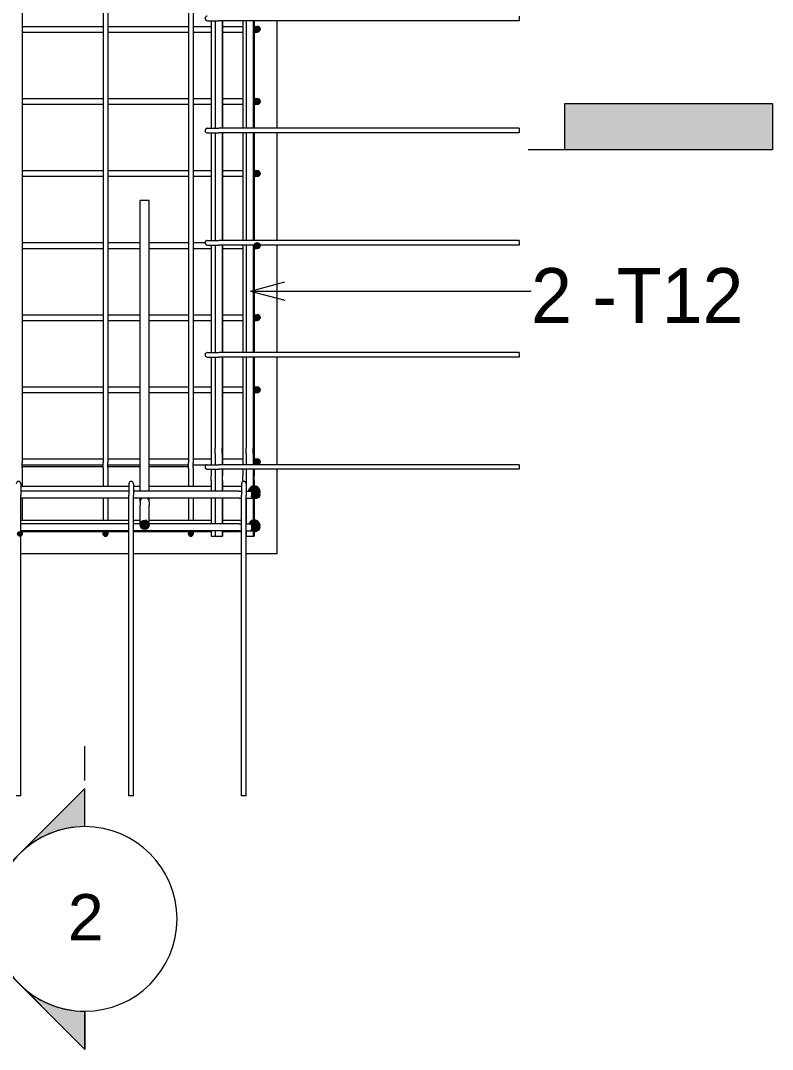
# Model space of a CAD drawing. Header units: millimetres. Extents: x 61914 to 85282, y 2378 to 28606.
# Drawn here: x 67938 to 69242, y 24191 to 25974 of the extents above; entities that cross this region are included whole.
import ezdxf

# ---------------------------------------------------------------- set-up
doc = ezdxf.new("R2010")
doc.units = ezdxf.units.MM
for name, color, linetype, lineweight in [('A-FLOR', 192, 'Continuous', 18), ('G-ANNO-SYMB', 111, 'Continuous', 9), ('S-RBAR', 171, 'Continuous', 18), ('S-RBAR-IDEN', 171, 'Continuous', 9)]:
    doc.layers.add(name, color=color, linetype=linetype, lineweight=lineweight)
doc.styles.add('Arial', font='arial.ttf', dxfattribs={"height": 80})
doc.styles.add('Nirmala UI', font='Nirmala.ttf', dxfattribs={"height": 95.25})

# ---------------------------------------------------------------- blocks, each defined once
blk = doc.blocks.new('Detail View - M_Section Tail - Filled Horizontal-14034-Elevation Top1')
at = {"layer": 'G-ANNO-SYMB'}
blk.add_hatch(color=256, dxfattribs=at).paths.add_polyline_path([(68881.6, 25830.5), (68881.6, 25750.5), (69241.6, 25750.5), (69241.6, 25830.5)])
for p, q in [((68881.6, 25830.5), (69241.6, 25830.5)), ((68881.6, 25750.5), (68881.6, 25830.5)), ((69241.6, 25830.5), (69241.6, 25750.5)), ((69241.6, 25750.5), (68881.6, 25750.5))]:
    blk.add_line(p, q, dxfattribs=at)
blk = doc.blocks.new('Detail View - M_Section Head - Filled SHOP DWG-600895-Elevation Top1')
at = {"layer": 'G-ANNO-SYMB'}
h = blk.add_hatch(color=256, dxfattribs=at)
edge = h.paths.add_edge_path()
edge.add_line((62881.6, 25976.8), (62881.6, 25910.5))
edge.add_arc((62881.6, 25750.5), 160, 90, 135)
edge.add_line((62768.5, 25863.6), (62881.6, 25976.8))
h = blk.add_hatch(color=256, dxfattribs=at)
edge = h.paths.add_edge_path()
edge.add_line((62881.6, 25976.8), (62994.7, 25863.6))
edge.add_arc((62881.6, 25750.5), 160, 45, 90)
edge.add_line((62881.6, 25910.5), (62881.6, 25976.8))
h = blk.add_hatch(color=256, dxfattribs=at)
edge = h.paths.add_edge_path()
edge.add_line((62655.3, 25750.5), (62768.5, 25863.6))
edge.add_arc((62881.6, 25750.5), 160, 135, 180)
edge.add_line((62721.6, 25750.5), (62655.3, 25750.5))
h = blk.add_hatch(color=256, dxfattribs=at)
edge = h.paths.add_edge_path()
edge.add_line((63107.9, 25750.5), (63041.6, 25750.5))
edge.add_arc((62881.6, 25750.5), 160, 0, 45)
edge.add_line((62994.7, 25863.6), (63107.9, 25750.5))
for p, q in [((62881.6, 25976.8), (62655.3, 25750.5)), ((62881.6, 25976.8), (62768.5, 25863.6)), ((62881.6, 25976.8), (63107.9, 25750.5)), ((62881.6, 25910.5), (62881.6, 25976.8)), ((62881.6, 25976.8), (62881.6, 25910.5)), ((62994.7, 25863.6), (62881.6, 25976.8)), ((62768.5, 25863.6), (62655.3, 25750.5)), ((63107.9, 25750.5), (62994.7, 25863.6)), ((62721.6, 25750.5), (62655.3, 25750.5)), ((62655.3, 25750.5), (62721.6, 25750.5)), ((63041.6, 25750.5), (63107.9, 25750.5)), ((63041.6, 25750.5), (63107.9, 25750.5))]:
    blk.add_line(p, q, dxfattribs=at)
for start, end in [(0, 180), (90, 135), (45, 90), (135, 180), (0, 45), (180, 0)]:
    blk.add_arc((62881.6, 25750.5), 160, start, end, dxfattribs=at)

msp = doc.modelspace()

# ---------------------------------------------------------------- hatches: boundary and pattern name
at = {"layer": 'S-RBAR'}
h = msp.add_hatch(color=256, dxfattribs=at)
edge = h.paths.add_edge_path()
edge.add_arc((68348.04259, 25959.39395), 5, 0, 360)
for points in [[(68348.04259, 25954.39395), (68353.04259, 25959.39395), (68348.04259, 25964.39395), (68343.04259, 25959.39395)], [(68348.04259, 25829.39395), (68353.04259, 25834.39395), (68348.04259, 25839.39395), (68343.04259, 25834.39395)], [(68348.04259, 25704.39395), (68353.04259, 25709.39395), (68348.04259, 25714.39395), (68343.04259, 25709.39395)], [(68348.04259, 25579.39395), (68353.04259, 25584.39395), (68348.04259, 25589.39395), (68343.04259, 25584.39395)], [(68348.04259, 25454.39395), (68353.04259, 25459.39395), (68348.04259, 25464.39395), (68343.04259, 25459.39395)], [(68348.04259, 25329.39395), (68353.04259, 25334.39395), (68348.04259, 25339.39395), (68343.04259, 25334.39395)], [(68348.04259, 25204.39395), (68353.04259, 25209.39395), (68348.04259, 25214.39395), (68343.04259, 25209.39395)], [(68343.04259, 25147.39395), (68352.55315, 25154.30378), (68348.92044, 25165.48412), (68337.16473, 25165.48412), (68334.861, 25158.39395), (68338.04942, 25158.39395), (68338.04942, 25151.02169)], [(68155.51472, 25092.78549), (68161.04259, 25100.39395), (68155.51472, 25108.0024), (68146.57045, 25105.09623), (68146.57045, 25095.69167)], [(68343.04259, 25088.39395), (68352.55315, 25095.30378), (68348.92044, 25106.48412), (68337.16473, 25106.48412), (68335.67414, 25101.89654), (68338.04942, 25101.89654), (68338.04942, 25092.02169), (68340.97444, 25089.89654)], [(67936.67895, 25080.39395), (67940.67895, 25084.39395), (67936.67895, 25088.39395), (67932.67895, 25084.39395)], [(68084.86077, 25080.39395), (68088.86077, 25084.39395), (68084.86077, 25088.39395), (68080.86077, 25084.39395)], [(68233.04259, 25080.39395), (68237.04259, 25084.39395), (68233.04259, 25088.39395), (68229.04259, 25084.39395)]]:
    msp.add_hatch(color=256, dxfattribs=at).paths.add_polyline_path(points)
h = msp.add_hatch(color=256, dxfattribs=at)
edge = h.paths.add_edge_path()
edge.add_arc((68348.04259, 25834.39395), 5, 0, 360)
h = msp.add_hatch(color=256, dxfattribs=at)
edge = h.paths.add_edge_path()
edge.add_arc((68348.04259, 25709.39395), 5, 0, 360)
h = msp.add_hatch(color=256, dxfattribs=at)
edge = h.paths.add_edge_path()
edge.add_arc((68348.04259, 25584.39395), 5, 0, 360)
h = msp.add_hatch(color=256, dxfattribs=at)
edge = h.paths.add_edge_path()
edge.add_arc((68348.04259, 25459.39395), 5, 0, 360)
h = msp.add_hatch(color=256, dxfattribs=at)
edge = h.paths.add_edge_path()
edge.add_arc((68348.04259, 25334.39395), 5, 0, 360)
h = msp.add_hatch(color=256, dxfattribs=at)
edge = h.paths.add_edge_path()
edge.add_arc((68348.04259, 25209.39395), 5, 0, 360)
h = msp.add_hatch(color=256, dxfattribs=at)
edge = h.paths.add_edge_path()
edge.add_arc((68343.04259, 25157.39395), 10, 270, 531.65981366)
edge.add_line((68333.14834, 25158.84445), (68343.04259, 25157.39395))
edge.add_line((68343.04259, 25157.39395), (68343.04259, 25147.39395))
h = msp.add_hatch(color=256, dxfattribs=at)
edge = h.paths.add_edge_path()
edge.add_arc((68343.04259, 25157.39395), 10, 232.19912655, 270)
edge.add_line((68343.04259, 25147.39395), (68343.04259, 25157.39395))
edge.add_line((68343.04259, 25157.39395), (68336.91339, 25149.49249))
h = msp.add_hatch(color=256, dxfattribs=at)
edge = h.paths.add_edge_path()
edge.add_arc((68153.04259, 25100.39395), 8, 0, 360)
h = msp.add_hatch(color=256, dxfattribs=at)
edge = h.paths.add_edge_path()
edge.add_arc((68343.04259, 25098.39395), 10, 270, 515.54339538)
edge.add_line((68333.93983, 25102.53399), (68343.04259, 25098.39395))
edge.add_line((68343.04259, 25098.39395), (68343.04259, 25088.39395))
h = msp.add_hatch(color=256, dxfattribs=at)
edge = h.paths.add_edge_path()
edge.add_arc((67936.67895, 25084.39395), 4, 0, 360)
h = msp.add_hatch(color=256, dxfattribs=at)
edge = h.paths.add_edge_path()
edge.add_arc((68084.86077, 25084.39395), 4, 0, 360)
h = msp.add_hatch(color=256, dxfattribs=at)
edge = h.paths.add_edge_path()
edge.add_arc((68233.04259, 25084.39395), 4, 0, 360)
h = msp.add_hatch(color=256, dxfattribs=at)
edge = h.paths.add_edge_path()
edge.add_arc((68343.04259, 25098.39395), 10, 232.19912655, 270)
edge.add_line((68343.04259, 25088.39395), (68343.04259, 25098.39395))
edge.add_line((68343.04259, 25098.39395), (68336.91339, 25090.49249))

# ---------------------------------------------------------------- linework, layer by layer
at = {"layer": 'A-FLOR'}
for p, q in [((68383.04259, 25787.72728), (68383.04259, 25974.17172)), ((68383.04259, 25593.28284), (68383.04259, 25779.72728)), ((68383.04259, 25398.83839), (68383.04259, 25585.28284)), ((68383.04259, 25204.39395), (68383.04259, 25390.83839)), ((68080.86077, 25200.39395), (67940.67895, 25200.39395)), ((68145.04259, 25200.39395), (68088.86077, 25200.39395)), ((68229.04259, 25200.39395), (68161.04259, 25200.39395)), ((68383.04259, 25050.39395), (68383.04259, 25196.39395)), ((67938.13798, 25050.39395), (68125.63409, 25050.39395)), ((68133.63409, 25050.39395), (68321.1302, 25050.39395)), ((68329.1302, 25050.39395), (68383.04259, 25050.39395))]:
    msp.add_line(p, q, dxfattribs=at)
at = {"layer": 'G-ANNO-SYMB'}
for p, q in [((68881.60792, 25750.49795), (68818.11525, 25750.49795)), ((68049.13859, 24656.78584), (68049.13859, 24716.1199))]:
    msp.add_line(p, q, dxfattribs=at)
at = {"layer": 'S-RBAR'}
for p, q in [((67940.67895, 26943.23752), (67940.67895, 25207.55037)), ((68080.86077, 26943.23752), (68080.86077, 25207.55037)), ((68088.86077, 26943.23752), (68088.86077, 25207.55037)), ((68229.04259, 26943.23752), (68229.04259, 25207.55037)), ((68237.04259, 26943.23752), (68237.04259, 25207.55037)), ((68261.63693, 25974.17172), (68281.63693, 25974.17172)), ((68261.63693, 25974.17172), (68281.63693, 25974.17172)), ((68268.04259, 25974.17172), (68268.04259, 25787.72728)), ((68275.44756, 25974.17172), (68275.44756, 25787.72728)), ((68802.63693, 25974.17172), (68281.63693, 25974.17172)), ((68328.63693, 25974.17172), (68281.63693, 25974.17172)), ((68287.44756, 25974.17172), (68287.44756, 25787.72728)), ((68288.04259, 25974.17172), (68288.04259, 25787.72728)), ((68323.04259, 25974.17172), (68323.04259, 25787.72728)), ((68329.29414, 25974.17172), (68329.29414, 25787.72728)), ((68341.29414, 25974.17172), (68341.29414, 25787.72728)), ((68343.04259, 25974.17172), (68343.04259, 25787.72728)), ((68802.63693, 25982.17172), (68802.63693, 25974.17172)), ((67940.67895, 25964.39395), (68080.86077, 25964.39395)), ((68088.86077, 25964.39395), (68229.04259, 25964.39395)), ((68237.04259, 25964.39395), (68268.04259, 25964.39395)), ((68288.04259, 25964.39395), (68323.04259, 25964.39395)), ((68348.04259, 25964.39395), (68343.04259, 25959.39395)), ((68343.04259, 25959.39395), (68348.04259, 25954.39395)), ((68343.41786, 25964.39395), (68348.04259, 25964.39395)), ((68353.04259, 25959.39395), (68348.04259, 25964.39395)), ((68348.04259, 25954.39395), (68353.04259, 25959.39395)), ((67940.67895, 25954.39395), (68080.86077, 25954.39395)), ((68088.86077, 25954.39395), (68229.04259, 25954.39395)), ((68237.04259, 25954.39395), (68268.04259, 25954.39395)), ((68288.04259, 25954.39395), (68323.04259, 25954.39395)), ((68343.41786, 25954.39395), (68348.04259, 25954.39395)), ((67940.67895, 25839.39395), (68080.86077, 25839.39395)), ((68088.86077, 25839.39395), (68229.04259, 25839.39395)), ((68237.04259, 25839.39395), (68268.04259, 25839.39395)), ((68288.04259, 25839.39395), (68323.04259, 25839.39395)), ((68348.04259, 25839.39395), (68343.04259, 25834.39395)), ((68343.04259, 25834.39395), (68348.04259, 25829.39395)), ((68343.41786, 25839.39395), (68348.04259, 25839.39395)), ((68353.04259, 25834.39395), (68348.04259, 25839.39395)), ((68348.04259, 25829.39395), (68353.04259, 25834.39395)), ((67940.67895, 25829.39395), (68080.86077, 25829.39395)), ((68088.86077, 25829.39395), (68229.04259, 25829.39395)), ((68237.04259, 25829.39395), (68268.04259, 25829.39395)), ((68288.04259, 25829.39395), (68323.04259, 25829.39395)), ((68343.41786, 25829.39395), (68348.04259, 25829.39395)), ((68261.63693, 25787.72728), (68267.49479, 25787.72728)), ((68261.63693, 25787.72728), (68267.49479, 25787.72728)), ((68261.63693, 25779.72728), (68281.63693, 25779.72728)), ((68261.63693, 25779.72728), (68281.63693, 25779.72728)), ((68267.49479, 25787.72728), (68281.63693, 25787.72728)), ((68268.04259, 25779.72728), (68268.04259, 25593.28284)), ((68275.44756, 25779.72728), (68275.44756, 25593.28284)), ((68802.63693, 25787.72728), (68281.63693, 25787.72728)), ((68328.63693, 25787.72728), (68281.63693, 25787.72728)), ((68802.63693, 25779.72728), (68281.63693, 25779.72728)), ((68328.63693, 25779.72728), (68281.63693, 25779.72728)), ((68287.44756, 25779.72728), (68287.44756, 25593.28284)), ((68288.04259, 25779.72728), (68288.04259, 25593.28284)), ((68323.04259, 25779.72728), (68323.04259, 25593.28284)), ((68329.29414, 25779.72728), (68329.29414, 25593.28284)), ((68341.29414, 25779.72728), (68341.29414, 25593.28284)), ((68343.04259, 25779.72728), (68343.04259, 25593.28284)), ((68802.63693, 25787.72728), (68802.63693, 25779.72728)), ((67940.67895, 25714.39395), (68080.86077, 25714.39395)), ((68088.86077, 25714.39395), (68229.04259, 25714.39395)), ((68237.04259, 25714.39395), (68268.04259, 25714.39395)), ((68288.04259, 25714.39395), (68323.04259, 25714.39395)), ((68348.04259, 25714.39395), (68343.04259, 25709.39395)), ((68343.04259, 25709.39395), (68348.04259, 25704.39395)), ((68343.41786, 25714.39395), (68348.04259, 25714.39395)), ((68353.04259, 25709.39395), (68348.04259, 25714.39395)), ((68348.04259, 25704.39395), (68353.04259, 25709.39395)), ((67940.67895, 25704.39395), (68080.86077, 25704.39395)), ((68088.86077, 25704.39395), (68229.04259, 25704.39395)), ((68237.04259, 25704.39395), (68268.04259, 25704.39395)), ((68288.04259, 25704.39395), (68323.04259, 25704.39395)), ((68343.41786, 25704.39395), (68348.04259, 25704.39395)), ((68161.04259, 25662.29797), (68145.04259, 25662.29797)), ((68145.04259, 25179.92772), (68145.04259, 25662.29797)), ((68161.04259, 25179.92772), (68161.04259, 25662.29797)), ((67940.67895, 25589.39395), (68080.86077, 25589.39395)), ((68088.86077, 25589.39395), (68145.04259, 25589.39395)), ((68161.04259, 25589.39395), (68229.04259, 25589.39395)), ((68237.04259, 25589.39395), (68257.72219, 25589.39395)), ((68261.09569, 25589.39395), (68261.63693, 25589.39395)), ((68261.63693, 25593.28284), (68267.49479, 25593.28284)), ((68261.63693, 25593.28284), (68267.49479, 25593.28284)), ((68261.63693, 25585.28284), (68281.63693, 25585.28284)), ((68261.63693, 25585.28284), (68281.63693, 25585.28284)), ((68267.49479, 25593.28284), (68281.63693, 25593.28284)), ((68268.04259, 25585.28284), (68268.04259, 25398.83839)), ((68275.44756, 25585.28284), (68275.44756, 25398.83839)), ((68802.63693, 25593.28284), (68281.63693, 25593.28284)), ((68328.63693, 25593.28284), (68281.63693, 25593.28284)), ((68802.63693, 25585.28284), (68281.63693, 25585.28284)), ((68328.63693, 25585.28284), (68281.63693, 25585.28284)), ((68287.44756, 25585.28284), (68287.44756, 25398.83839)), ((68288.04259, 25585.28284), (68288.04259, 25398.83839)), ((68323.04259, 25585.28284), (68323.04259, 25398.83839)), ((68329.29414, 25585.28284), (68329.29414, 25398.83839)), ((68341.29414, 25585.28284), (68341.29414, 25398.83839)), ((68348.04259, 25589.39395), (68343.04259, 25584.39395)), ((68343.04259, 25585.28284), (68343.04259, 25398.83839)), ((68343.04259, 25584.39395), (68348.04259, 25579.39395)), ((68353.04259, 25584.39395), (68348.04259, 25589.39395)), ((68348.04259, 25579.39395), (68353.04259, 25584.39395)), ((68802.63693, 25593.28284), (68802.63693, 25585.28284)), ((67940.67895, 25579.39395), (68080.86077, 25579.39395)), ((68088.86077, 25579.39395), (68145.04259, 25579.39395)), ((68161.04259, 25579.39395), (68229.04259, 25579.39395)), ((68237.04259, 25579.39395), (68268.04259, 25579.39395)), ((68288.04259, 25579.39395), (68323.04259, 25579.39395)), ((68343.41786, 25579.39395), (68348.04259, 25579.39395)), ((67940.67895, 25464.39395), (68080.86077, 25464.39395)), ((68088.86077, 25464.39395), (68145.04259, 25464.39395)), ((68161.04259, 25464.39395), (68229.04259, 25464.39395)), ((68237.04259, 25464.39395), (68268.04259, 25464.39395)), ((68288.04259, 25464.39395), (68323.04259, 25464.39395)), ((68348.04259, 25464.39395), (68343.04259, 25459.39395)), ((68343.04259, 25459.39395), (68348.04259, 25454.39395)), ((68343.41786, 25464.39395), (68348.04259, 25464.39395)), ((68353.04259, 25459.39395), (68348.04259, 25464.39395)), ((68348.04259, 25454.39395), (68353.04259, 25459.39395)), ((67940.67895, 25454.39395), (68080.86077, 25454.39395)), ((68088.86077, 25454.39395), (68145.04259, 25454.39395)), ((68161.04259, 25454.39395), (68229.04259, 25454.39395)), ((68237.04259, 25454.39395), (68268.04259, 25454.39395)), ((68288.04259, 25454.39395), (68323.04259, 25454.39395)), ((68343.41786, 25454.39395), (68348.04259, 25454.39395)), ((68261.63693, 25398.83839), (68267.49479, 25398.83839)), ((68261.63693, 25398.83839), (68267.49479, 25398.83839)), ((68261.63693, 25390.83839), (68281.63693, 25390.83839)), ((68261.63693, 25390.83839), (68281.63693, 25390.83839)), ((68267.49479, 25398.83839), (68281.63693, 25398.83839)), ((68268.04259, 25390.83839), (68268.04259, 25292.15019)), ((68275.44756, 25390.83839), (68275.44756, 25232.86079)), ((68802.63693, 25398.83839), (68281.63693, 25398.83839)), ((68328.63693, 25398.83839), (68281.63693, 25398.83839)), ((68802.63693, 25390.83839), (68281.63693, 25390.83839)), ((68328.63693, 25390.83839), (68281.63693, 25390.83839)), ((68287.44756, 25390.83839), (68287.44756, 25232.86079)), ((68288.04259, 25390.83839), (68288.04259, 25292.15019)), ((68323.04259, 25390.83839), (68323.04259, 25292.15019)), ((68329.29414, 25390.83839), (68329.29414, 25232.86079)), ((68341.29414, 25390.83839), (68341.29414, 25232.86079)), ((68343.04259, 25390.83839), (68343.04259, 25292.15019)), ((68802.63693, 25398.83839), (68802.63693, 25390.83839)), ((67940.67895, 25339.39395), (68080.86077, 25339.39395)), ((68088.86077, 25339.39395), (68145.04259, 25339.39395)), ((68161.04259, 25339.39395), (68229.04259, 25339.39395)), ((68237.04259, 25339.39395), (68268.04259, 25339.39395)), ((68288.04259, 25339.39395), (68323.04259, 25339.39395)), ((68348.04259, 25339.39395), (68343.04259, 25334.39395)), ((68343.04259, 25334.39395), (68348.04259, 25329.39395)), ((68343.41786, 25339.39395), (68348.04259, 25339.39395)), ((68353.04259, 25334.39395), (68348.04259, 25339.39395)), ((68348.04259, 25329.39395), (68353.04259, 25334.39395)), ((67940.67895, 25329.39395), (68080.86077, 25329.39395)), ((68088.86077, 25329.39395), (68145.04259, 25329.39395)), ((68161.04259, 25329.39395), (68229.04259, 25329.39395)), ((68237.04259, 25329.39395), (68268.04259, 25329.39395)), ((68288.04259, 25329.39395), (68323.04259, 25329.39395)), ((68343.41786, 25329.39395), (68348.04259, 25329.39395)), ((68268.04259, 25292.15019), (68268.04259, 25284.04144)), ((68268.04259, 25284.04144), (68268.04259, 25204.39395)), ((68288.04259, 25292.15019), (68288.04259, 25284.04144)), ((68288.04259, 25284.04144), (68288.04259, 25204.39395)), ((68323.04259, 25292.15019), (68323.04259, 25284.04144)), ((68323.04259, 25284.04144), (68323.04259, 25204.39395)), ((68343.04259, 25292.15019), (68343.04259, 25284.04144)), ((68343.04259, 25284.04144), (68343.04259, 25204.39395)), ((68275.44756, 25223.59361), (68275.44756, 25232.86079)), ((68287.44756, 25223.59361), (68287.44756, 25232.86079)), ((68329.29414, 25223.59361), (68329.29414, 25232.86079)), ((68341.29414, 25223.59361), (68341.29414, 25232.86079)), ((67940.67895, 25214.39395), (68080.86077, 25214.39395)), ((67940.67895, 25199.09801), (67940.67895, 25207.55037)), ((68080.86077, 25199.09801), (68080.86077, 25207.55037)), ((68088.86077, 25214.39395), (68145.04259, 25214.39395)), ((68088.86077, 25199.09801), (68088.86077, 25207.55037)), ((68161.04259, 25214.39395), (68229.04259, 25214.39395)), ((68229.04259, 25199.09801), (68229.04259, 25207.55037)), ((68237.04259, 25214.39395), (68268.04259, 25214.39395)), ((68237.04259, 25199.09801), (68237.04259, 25207.55037)), ((68275.44756, 25223.59361), (68275.44756, 25204.39395)), ((68287.44756, 25223.59361), (68287.44756, 25204.39395)), ((68288.04259, 25214.39395), (68323.04259, 25214.39395)), ((68329.29414, 25223.59361), (68329.29414, 25204.39395)), ((68341.29414, 25223.59361), (68341.29414, 25204.39395)), ((68348.04259, 25214.39395), (68343.04259, 25209.39395)), ((68343.04259, 25209.39395), (68348.04259, 25204.39395)), ((68343.41786, 25214.39395), (68348.04259, 25214.39395)), ((68353.04259, 25209.39395), (68348.04259, 25214.39395)), ((68348.04259, 25204.39395), (68353.04259, 25209.39395)), ((67940.67895, 25204.39395), (68080.86077, 25204.39395)), ((67940.67895, 25199.09801), (67940.67895, 25185.68988)), ((68080.86077, 25199.09801), (68080.86077, 25185.68988)), ((68088.86077, 25204.39395), (68145.04259, 25204.39395)), ((68088.86077, 25199.09801), (68088.86077, 25185.68988)), ((68161.04259, 25204.39395), (68229.04259, 25204.39395)), ((68229.04259, 25199.09801), (68229.04259, 25185.68988)), ((68237.04259, 25204.39395), (68261.63693, 25204.39395)), ((68237.04259, 25199.09801), (68237.04259, 25185.68988)), ((68261.63693, 25204.39395), (68267.49479, 25204.39395)), ((68261.63693, 25204.39395), (68267.49479, 25204.39395)), ((68261.63693, 25196.39395), (68281.63693, 25196.39395)), ((68261.63693, 25196.39395), (68281.63693, 25196.39395)), ((68267.49479, 25204.39395), (68281.63693, 25204.39395)), ((68268.04259, 25196.39395), (68268.04259, 25184.91088)), ((68275.44756, 25196.39395), (68275.44756, 25183.36601)), ((68802.63693, 25204.39395), (68281.63693, 25204.39395)), ((68328.63693, 25204.39395), (68281.63693, 25204.39395)), ((68802.63693, 25196.39395), (68281.63693, 25196.39395)), ((68328.63693, 25196.39395), (68281.63693, 25196.39395)), ((68287.44756, 25196.39395), (68287.44756, 25183.36601)), ((68288.04259, 25196.39395), (68288.04259, 25184.91088)), ((68323.04259, 25196.39395), (68323.04259, 25184.91088)), ((68329.29414, 25196.39395), (68329.29414, 25183.36601)), ((68341.29414, 25196.39395), (68341.29414, 25183.36601)), ((68343.04259, 25196.39395), (68343.04259, 25184.91088)), ((68802.63693, 25204.39395), (68802.63693, 25196.39395)), ((67938.13798, 25171.39395), (67938.13798, 25165.53608)), ((67938.13798, 25171.39395), (67938.13798, 25165.53608)), ((67940.67895, 25185.68988), (67940.67895, 25177.23752)), ((67940.67895, 25177.23752), (67940.67895, 25167.39395)), ((68080.86077, 25185.68988), (68080.86077, 25177.23752)), ((68080.86077, 25177.23752), (68080.86077, 25167.39395)), ((68088.86077, 25185.68988), (68088.86077, 25177.23752)), ((68088.86077, 25177.23752), (68088.86077, 25167.39395)), ((68125.63409, 25171.39395), (68125.63409, 25151.39395)), ((68125.63409, 25171.39395), (68125.63409, 25151.39395)), ((68133.63409, 25171.39395), (68133.63409, 25165.53608)), ((68133.63409, 25171.39395), (68133.63409, 25165.53608)), ((68145.04259, 25158.05864), (68145.04259, 25179.92772)), ((68161.04259, 25158.05864), (68161.04259, 25179.92772)), ((68229.04259, 25185.68988), (68229.04259, 25177.23752)), ((68229.04259, 25177.23752), (68229.04259, 25167.39395)), ((68237.04259, 25185.68988), (68237.04259, 25177.23752)), ((68237.04259, 25177.23752), (68237.04259, 25167.39395)), ((68268.04259, 25176.80213), (68268.04259, 25184.91088)), ((68268.04259, 25176.80213), (68268.04259, 25158.39395)), ((68275.44756, 25183.36601), (68275.44756, 25174.09883)), ((68275.44756, 25174.09883), (68275.44756, 25158.39395)), ((68287.44756, 25183.36601), (68287.44756, 25174.09883)), ((68287.44756, 25174.09883), (68287.44756, 25158.39395)), ((68288.04259, 25176.80213), (68288.04259, 25184.91088)), ((68288.04259, 25176.80213), (68288.04259, 25158.39395)), ((68321.1302, 25171.39395), (68321.1302, 25151.39395)), ((68321.1302, 25171.39395), (68321.1302, 25151.39395)), ((68323.04259, 25176.80213), (68323.04259, 25184.91088)), ((68323.04259, 25176.80213), (68323.04259, 25174.45016)), ((68329.1302, 25171.39395), (68329.1302, 25165.53608)), ((68329.1302, 25171.39395), (68329.1302, 25165.53608)), ((68329.29414, 25183.36601), (68329.29414, 25174.09883)), ((68329.29414, 25174.09883), (68329.29414, 25158.39395)), ((68341.29414, 25183.36601), (68341.29414, 25174.09883)), ((68341.29414, 25174.09883), (68341.29414, 25158.39395)), ((68343.04259, 25176.80213), (68343.04259, 25184.91088)), ((68343.04259, 25176.80213), (68343.04259, 25167.39395)), ((67938.13798, 25167.39395), (68125.63409, 25167.39395)), ((67938.13798, 25165.53608), (67938.13798, 25151.39395)), ((68125.63409, 25158.39395), (67938.13798, 25158.39395)), ((68133.63409, 25167.39395), (68145.04259, 25167.39395)), ((68133.63409, 25165.53608), (68133.63409, 25151.39395)), ((68317.04259, 25158.39395), (68133.63409, 25158.39395)), ((68161.04259, 25167.39395), (68268.04259, 25167.39395)), ((68288.04259, 25167.39395), (68301.04259, 25167.39395)), ((68301.04259, 25167.39395), (68321.20978, 25167.39395)), ((68317.04259, 25158.39395), (68321.30862, 25158.39395)), ((68329.1302, 25165.53608), (68329.1302, 25151.39395)), ((68329.32845, 25158.39395), (68347.04259, 25158.39395)), ((68333.14834, 25158.84445), (68343.04259, 25157.39395)), ((68337.16473, 25165.48412), (68334.861, 25158.39395)), ((68334.861, 25158.39395), (68338.04942, 25158.39395)), ((68343.04259, 25157.39395), (68336.91339, 25149.49249)), ((68348.92044, 25165.48412), (68337.16473, 25165.48412)), ((68338.04942, 25158.39395), (68338.04942, 25151.02169)), ((68342.48794, 25167.39395), (68343.04259, 25167.39395)), ((68343.04259, 25157.39395), (68343.04259, 25147.39395)), ((68343.04259, 25147.39395), (68343.04259, 25157.39395)), ((68343.04259, 25147.39395), (68352.55315, 25154.30378)), ((68352.55315, 25154.30378), (68348.92044, 25165.48412)), ((67938.13798, 24630.39395), (67938.13798, 25151.39395)), ((67938.13798, 25104.39395), (67938.13798, 25151.39395)), ((68125.63409, 25146.39395), (67938.13798, 25146.39395)), ((67940.67895, 25146.39395), (67940.67895, 25108.39395)), ((68080.86077, 25146.39395), (68080.86077, 25108.39395)), ((68088.86077, 25146.39395), (68088.86077, 25108.39395)), ((68125.63409, 24630.39395), (68125.63409, 25151.39395)), ((68125.63409, 25104.39395), (68125.63409, 25151.39395)), ((68133.63409, 24630.39395), (68133.63409, 25151.39395)), ((68133.63409, 25104.39395), (68133.63409, 25151.39395)), ((68317.04259, 25146.39395), (68133.63409, 25146.39395)), ((68145.04259, 25139.92772), (68145.04259, 25146.10561)), ((68145.04259, 25139.92772), (68145.04259, 25134.40509)), ((68161.04259, 25139.92772), (68161.04259, 25146.10561)), ((68161.04259, 25139.92772), (68161.04259, 25134.40509)), ((68229.04259, 25146.39395), (68229.04259, 25108.39395)), ((68237.04259, 25146.39395), (68237.04259, 25108.39395)), ((68268.04259, 25146.39395), (68268.04259, 25101.89654)), ((68275.44756, 25146.39395), (68275.44756, 25101.89654)), ((68287.44756, 25146.39395), (68287.44756, 25101.89654)), ((68288.04259, 25146.39395), (68288.04259, 25101.89654)), ((68317.04259, 25146.39395), (68321.30862, 25146.39395)), ((68321.1302, 24630.39395), (68321.1302, 25151.39395)), ((68321.1302, 25104.39395), (68321.1302, 25151.39395)), ((68329.1302, 24630.39395), (68329.1302, 25151.39395)), ((68329.1302, 25104.39395), (68329.1302, 25151.39395)), ((68329.29414, 25146.39395), (68329.29414, 25101.89654)), ((68329.32845, 25146.39395), (68347.04259, 25146.39395)), ((68338.04942, 25151.02169), (68343.04259, 25147.39395)), ((68341.29414, 25146.39395), (68341.29414, 25101.89654)), ((68343.04259, 25146.39395), (68343.04259, 25108.39395)), ((68145.04259, 25105.91658), (68145.04259, 25134.40509)), ((68161.04259, 25105.91658), (68161.04259, 25134.40509)), ((67938.13798, 25108.39395), (68125.63409, 25108.39395)), ((68125.63409, 25101.89654), (67938.13798, 25101.89654)), ((68133.63409, 25108.39395), (68145.04259, 25108.39395)), ((68145.04259, 25101.89654), (68133.63409, 25101.89654)), ((68145.04259, 25100.39395), (68145.04259, 25105.91658)), ((68155.51472, 25108.0024), (68146.57045, 25105.09623)), ((68146.57045, 25105.09623), (68146.57045, 25095.69167)), ((68161.04259, 25100.39395), (68155.51472, 25108.0024)), ((68155.51472, 25092.78549), (68161.04259, 25100.39395)), ((68161.04259, 25108.39395), (68268.04259, 25108.39395)), ((68161.04259, 25100.39395), (68161.04259, 25105.91658)), ((68317.04259, 25101.89654), (68161.04259, 25101.89654)), ((68288.04259, 25108.39395), (68301.04259, 25108.39395)), ((68301.04259, 25108.39395), (68321.20978, 25108.39395)), ((68317.04259, 25101.89654), (68321.30862, 25101.89654)), ((68329.32845, 25101.89654), (68347.04259, 25101.89654)), ((68333.93983, 25102.53399), (68343.04259, 25098.39395)), ((68337.16473, 25106.48412), (68335.67414, 25101.89654)), ((68335.67414, 25101.89654), (68338.04942, 25101.89654)), ((68348.92044, 25106.48412), (68337.16473, 25106.48412)), ((68338.04942, 25101.89654), (68338.04942, 25092.02169)), ((68342.48794, 25108.39395), (68343.04259, 25108.39395)), ((68352.55315, 25095.30378), (68348.92044, 25106.48412)), ((67940.67895, 25084.39395), (67936.67895, 25088.39395)), ((67936.67895, 25080.39395), (67940.67895, 25084.39395)), ((68125.63409, 25089.89654), (67938.13798, 25089.89654)), ((67938.13798, 25088.39395), (68125.63409, 25088.39395)), ((67940.67895, 25087.20188), (67940.67895, 25084.39395)), ((68084.86077, 25088.39395), (68080.86077, 25084.39395)), ((68080.86077, 25087.20188), (68080.86077, 25084.39395)), ((68080.86077, 25084.39395), (68084.86077, 25080.39395)), ((68088.86077, 25084.39395), (68084.86077, 25088.39395)), ((68084.86077, 25080.39395), (68088.86077, 25084.39395)), ((68088.86077, 25087.20188), (68088.86077, 25084.39395)), ((68317.04259, 25089.89654), (68133.63409, 25089.89654)), ((68133.63409, 25088.39395), (68268.04259, 25088.39395)), ((68146.57045, 25095.69167), (68155.51472, 25092.78549)), ((68233.04259, 25088.39395), (68229.04259, 25084.39395)), ((68229.04259, 25087.20188), (68229.04259, 25084.39395)), ((68229.04259, 25084.39395), (68233.04259, 25080.39395)), ((68237.04259, 25084.39395), (68233.04259, 25088.39395)), ((68233.04259, 25080.39395), (68237.04259, 25084.39395)), ((68237.04259, 25087.20188), (68237.04259, 25084.39395)), ((68268.04259, 25089.89654), (68268.04259, 25080.39395)), ((68275.44756, 25089.89654), (68275.44756, 25080.39395)), ((68287.44756, 25089.89654), (68287.44756, 25080.39395)), ((68288.04259, 25089.89654), (68288.04259, 25080.39395)), ((68288.04259, 25088.39395), (68301.04259, 25088.39395)), ((68301.04259, 25088.39395), (68321.20978, 25088.39395)), ((68317.04259, 25089.89654), (68321.30862, 25089.89654)), ((68329.29414, 25089.89654), (68329.29414, 25080.39395)), ((68329.32845, 25089.89654), (68347.04259, 25089.89654)), ((68343.04259, 25098.39395), (68336.91339, 25090.49249)), ((68338.04942, 25092.02169), (68340.97444, 25089.89654)), ((68340.97444, 25089.89654), (68343.04259, 25088.39395)), ((68341.29414, 25089.89654), (68341.29414, 25080.39395)), ((68342.48794, 25088.39395), (68343.04259, 25088.39395)), ((68343.04259, 25098.39395), (68343.04259, 25088.39395)), ((68343.04259, 25088.39395), (68343.04259, 25098.39395)), ((68343.04259, 25088.39395), (68352.55315, 25095.30378)), ((68343.04259, 25088.39395), (68343.04259, 25080.39395)), ((68268.04259, 25080.39395), (68275.44756, 25080.39395)), ((68275.44756, 25080.39395), (68287.44756, 25080.39395)), ((68287.44756, 25080.39395), (68288.04259, 25080.39395)), ((68329.29414, 25080.39395), (68341.29414, 25080.39395)), ((68341.29414, 25080.39395), (68343.04259, 25080.39395)), ((67938.13798, 24630.39395), (67930.13798, 24630.39395)), ((68133.63409, 24630.39395), (68125.63409, 24630.39395)), ((68329.1302, 24630.39395), (68321.1302, 24630.39395))]:
    msp.add_line(p, q, dxfattribs=at)
for centre, radius in [((68348.04259, 25959.39395), 5), ((68348.04259, 25834.39395), 5), ((68348.04259, 25709.39395), 5), ((68348.04259, 25584.39395), 5), ((68348.04259, 25459.39395), 5), ((68348.04259, 25334.39395), 5), ((68348.04259, 25209.39395), 5), ((68153.04259, 25100.39395), 8), ((67936.67895, 25084.39395), 4), ((68084.86077, 25084.39395), 4), ((68233.04259, 25084.39395), 4)]:
    msp.add_circle(centre, radius, dxfattribs=at)
for centre, radius, start, end in [((68261.63693, 25978.17172), 4, 90, 270), ((68261.63693, 25978.17172), 4, 90, 270), ((68348.04259, 25959.39395), 5, 270, 90), ((68348.04259, 25834.39395), 5, 270, 90), ((68261.63693, 25783.72728), 4, 90, 270), ((68261.63693, 25783.72728), 4, 90, 270), ((68261.63693, 25783.72728), 4, 120, 165), ((68261.63693, 25783.72728), 4, 195, 240), ((68261.63693, 25783.72728), 4, 90, 104.11859449), ((68348.04259, 25709.39395), 5, 270, 90), ((68261.63693, 25589.28284), 4, 90, 270), ((68261.63693, 25589.28284), 4, 90, 270), ((68261.63693, 25589.28284), 4, 120, 165), ((68261.63693, 25589.28284), 4, 195, 240), ((68261.63693, 25589.28284), 4, 90, 104.11859449), ((68348.04259, 25584.39395), 5, 270, 10.30320881), ((68348.04259, 25459.39395), 5, 270, 90), ((68261.63693, 25394.83839), 4, 90, 270), ((68261.63693, 25394.83839), 4, 90, 270), ((68261.63693, 25394.83839), 4, 120, 165), ((68261.63693, 25394.83839), 4, 195, 240), ((68261.63693, 25394.83839), 4, 90, 104.11859449), ((68348.04259, 25334.39395), 5, 270, 90), ((68348.04259, 25209.39395), 5, 270, 90), ((68261.63693, 25200.39395), 4, 90, 270), ((68261.63693, 25200.39395), 4, 90, 270), ((68261.63693, 25200.39395), 4, 120, 165), ((68261.63693, 25200.39395), 4, 195, 240), ((68261.63693, 25200.39395), 4, 90, 104.11859449), ((67934.13798, 25171.39395), 4, 0, 180), ((67934.13798, 25171.39395), 4, 0, 180), ((67934.13798, 25171.39395), 4, 0, 15), ((68129.63409, 25171.39395), 4, 0, 180), ((68129.63409, 25171.39395), 4, 0, 180), ((68129.63409, 25171.39395), 4, 105, 150), ((68129.63409, 25171.39395), 4, 30, 75), ((68129.63409, 25171.39395), 4, 0, 15), ((68325.1302, 25171.39395), 4, 0, 180), ((68325.1302, 25171.39395), 4, 0, 180), ((68325.1302, 25171.39395), 4, 121.58643009, 150), ((68343.04259, 25157.39395), 10, 270, 171.65981366), ((68343.04259, 25157.39395), 10, 345, 90), ((68347.04259, 25152.39395), 6, 270, 90), ((68153.04259, 25139.92772), 8, 125.45062465, 180), ((68153.04259, 25139.92772), 8, 0, 54.54937535), ((68343.04259, 25157.39395), 10, 232.19912655, 270), ((68153.04259, 25100.39395), 8, 180, 360), ((68343.04259, 25098.39395), 10, 270, 155.54339538), ((68343.04259, 25098.39395), 10, 352.76308385, 90), ((68347.04259, 25095.89654), 6, 270, 90), ((67936.67895, 25084.39395), 4, 291.58868344, 0), ((68084.86077, 25084.39395), 4, 180, 0), ((68233.04259, 25084.39395), 4, 180, 0), ((68343.04259, 25098.39395), 10, 232.19912655, 270), ((68343.04259, 25098.39395), 10, 270, 304.00455939)]:
    msp.add_arc(centre, radius, start, end, dxfattribs=at)
at = {"layer": 'S-RBAR-IDEN'}
for p, q in [((68336.31111, 25505.50392), (68396.31111, 25521.58087)), ((68336.31111, 25505.50392), (68396.31111, 25489.42697)), ((68336.31111, 25505.50392), (68432.24264, 25505.50392)), ((68432.24264, 25505.50392), (68823.09797, 25505.50392))]:
    msp.add_line(p, q, dxfattribs=at)

# ---------------------------------------------------------------- block references
at = {"layer": 'G-ANNO-SYMB'}
msp.add_blockref('Detail View - M_Section Tail - Filled Horizontal-14034-Elevation Top1', (0, 0), dxfattribs=at)
at = {"layer": 'G-ANNO-SYMB', "rotation": 90.00000000000021}
msp.add_blockref('Detail View - M_Section Head - Filled SHOP DWG-600895-Elevation Top1', (93799.63653, -38464.81683), dxfattribs=at)

# ---------------------------------------------------------------- texts
at = {"layer": 'G-ANNO-SYMB', "insert": (68019.78541, 24459.85292), "char_height": 80, "width": 76.962, "attachment_point": 1, "style": 'Arial'}
msp.add_mtext('2', dxfattribs=at)
at = {"layer": 'S-RBAR-IDEN', "insert": (68823.09797, 25545.23309), "char_height": 95.25, "width": 464.97875, "attachment_point": 1, "style": 'Nirmala UI'}
msp.add_mtext('2 -T12', dxfattribs=at)

doc.saveas('drawing.dxf')
